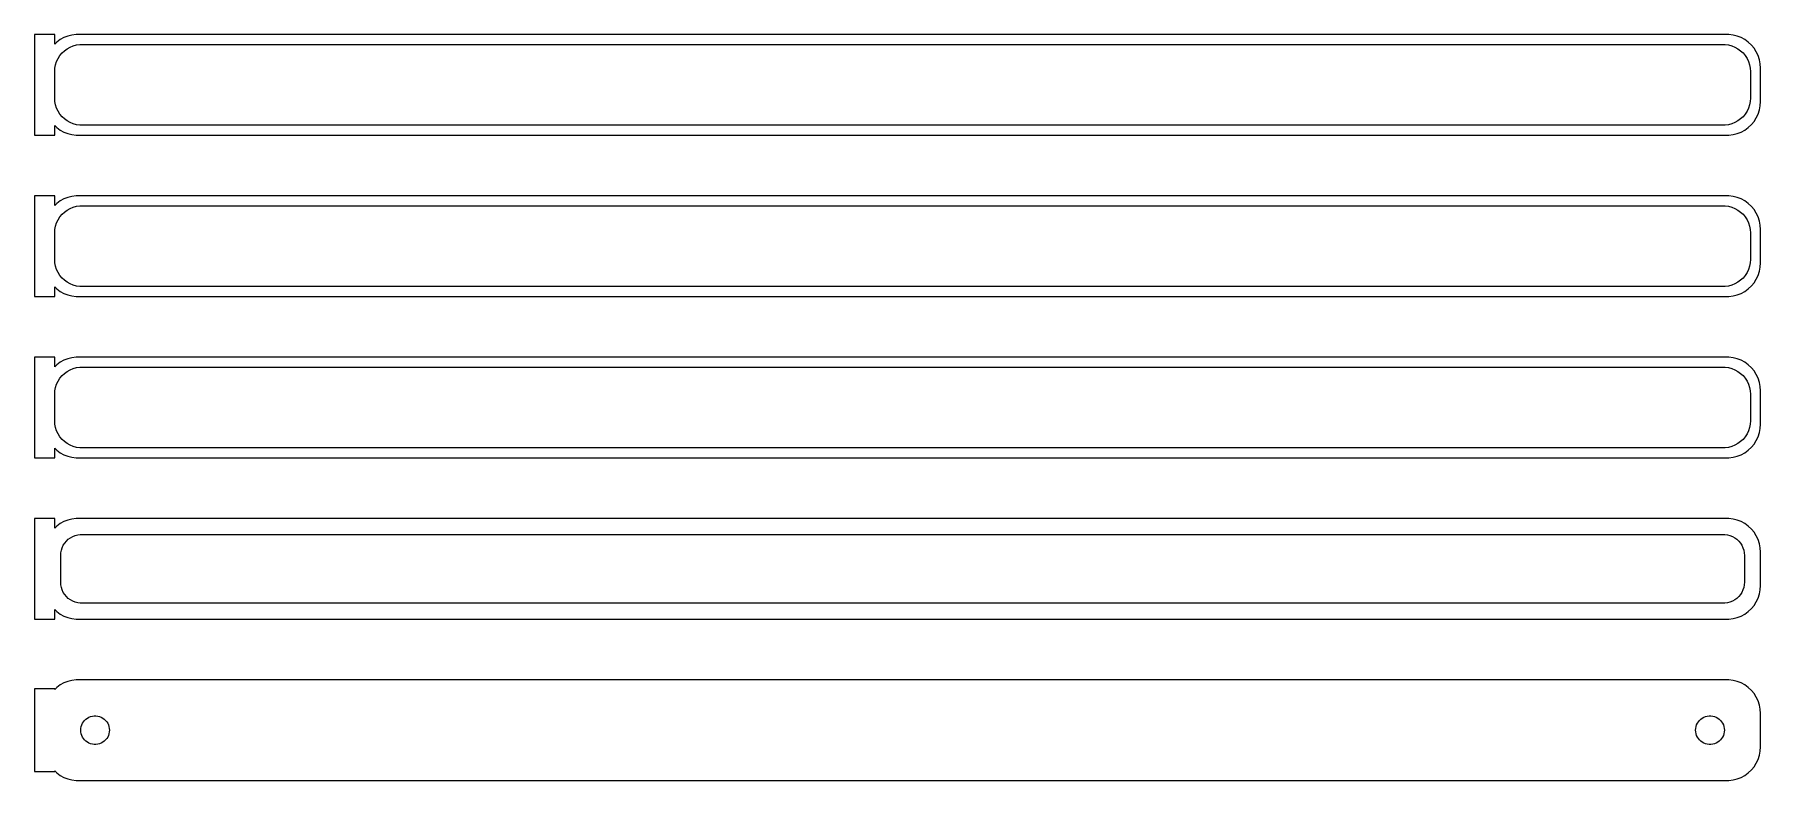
# Model space of a CAD drawing. Header units: metres. Extents: x -129 to 128, y 113 to 223.
import ezdxf

# ---------------------------------------------------------------- set-up
doc = ezdxf.new("R2010")
doc.units = ezdxf.units.M

msp = doc.modelspace()

# ---------------------------------------------------------------- linework, layer by layer
for p, q in [((-126, 223.49), (-129, 223.49)), ((-129, 223.49), (-129, 208.51)), ((-126, 222.059), (-126, 223.49)), ((-124.045, 223.255), (-124.629, 223.024)), ((-123.437, 223.411), (-124.045, 223.255)), ((-122.814, 223.49), (-123.437, 223.411)), ((122.814, 223.49), (-122.814, 223.49)), ((123.437, 223.411), (122.814, 223.49)), ((124.045, 223.255), (123.437, 223.411)), ((124.629, 223.024), (124.045, 223.255)), ((-125.687, 222.353), (-126, 222.059)), ((-125.179, 222.722), (-125.687, 222.353)), ((-125.236, 220.351), (-124.916, 220.738)), ((-124.629, 223.024), (-125.179, 222.722)), ((-124.916, 220.738), (-124.55, 221.082)), ((-124.55, 221.082), (-124.143, 221.377)), ((-124.143, 221.377), (-123.703, 221.619)), ((-123.703, 221.619), (-123.236, 221.804)), ((-123.236, 221.804), (-122.75, 221.929)), ((-122.75, 221.929), (-122.251, 221.992)), ((-122.251, 221.992), (122.251, 221.992)), ((122.251, 221.992), (122.75, 221.929)), ((122.75, 221.929), (123.236, 221.804)), ((123.236, 221.804), (123.703, 221.619)), ((123.703, 221.619), (124.143, 221.377)), ((124.143, 221.377), (124.55, 221.082)), ((124.55, 221.082), (124.916, 220.738)), ((125.179, 222.722), (124.629, 223.024)), ((124.916, 220.738), (125.236, 220.351)), ((125.687, 222.353), (125.179, 222.722)), ((126.145, 221.923), (125.687, 222.353)), ((126.545, 221.439), (126.145, 221.923)), ((126.882, 220.909), (126.545, 221.439)), ((127.149, 220.341), (126.882, 220.909)), ((-126, 218), (-125.968, 218.501)), ((-125.968, 218.501), (-125.874, 218.995)), ((-125.874, 218.995), (-125.719, 219.472)), ((-125.719, 219.472), (-125.505, 219.927)), ((-125.505, 219.927), (-125.236, 220.351)), ((125.236, 220.351), (125.505, 219.927)), ((125.505, 219.927), (125.719, 219.472)), ((125.719, 219.472), (125.874, 218.995)), ((125.874, 218.995), (125.968, 218.501)), ((125.968, 218.501), (126, 218)), ((127.343, 219.743), (127.149, 220.341)), ((127.461, 219.127), (127.343, 219.743)), ((127.5, 218.5), (127.461, 219.127)), ((127.5, 213.5), (127.5, 218.5)), ((-126, 214), (-126, 218)), ((126, 218), (126, 214)), ((-125.968, 213.499), (-126, 214)), ((-125.874, 213.005), (-125.968, 213.499)), ((-125.719, 212.528), (-125.874, 213.005)), ((125.874, 213.005), (125.719, 212.528)), ((125.968, 213.499), (125.874, 213.005)), ((126, 214), (125.968, 213.499)), ((127.461, 212.873), (127.5, 213.5)), ((-125.505, 212.073), (-125.719, 212.528)), ((-125.236, 211.649), (-125.505, 212.073)), ((-124.916, 211.262), (-125.236, 211.649)), ((-124.55, 210.918), (-124.916, 211.262)), ((-124.143, 210.623), (-124.55, 210.918)), ((-123.703, 210.381), (-124.143, 210.623)), ((-123.236, 210.196), (-123.703, 210.381)), ((123.703, 210.381), (123.236, 210.196)), ((124.143, 210.623), (123.703, 210.381)), ((124.55, 210.918), (124.143, 210.623)), ((124.916, 211.262), (124.55, 210.918)), ((125.236, 211.649), (124.916, 211.262)), ((125.505, 212.073), (125.236, 211.649)), ((125.719, 212.528), (125.505, 212.073)), ((126.145, 210.077), (126.545, 210.561)), ((126.545, 210.561), (126.882, 211.091)), ((126.882, 211.091), (127.149, 211.659)), ((127.149, 211.659), (127.343, 212.257)), ((127.343, 212.257), (127.461, 212.873)), ((-129, 208.51), (-126, 208.51)), ((-126, 209.941), (-125.687, 209.647)), ((-126, 208.51), (-126, 209.941)), ((-125.687, 209.647), (-125.179, 209.278)), ((-125.179, 209.278), (-124.629, 208.976)), ((-124.629, 208.976), (-124.045, 208.745)), ((-124.045, 208.745), (-123.437, 208.589)), ((-123.437, 208.589), (-122.814, 208.51)), ((-122.75, 210.071), (-123.236, 210.196)), ((-122.814, 208.51), (122.814, 208.51)), ((-122.251, 210.008), (-122.75, 210.071)), ((122.251, 210.008), (-122.251, 210.008)), ((122.75, 210.071), (122.251, 210.008)), ((123.236, 210.196), (122.75, 210.071)), ((122.814, 208.51), (123.437, 208.589)), ((123.437, 208.589), (124.045, 208.745)), ((124.045, 208.745), (124.629, 208.976)), ((124.629, 208.976), (125.179, 209.278)), ((125.179, 209.278), (125.687, 209.647)), ((125.687, 209.647), (126.145, 210.077)), ((-126, 199.49), (-129, 199.49)), ((-129, 199.49), (-129, 184.51)), ((-126, 198.059), (-126, 199.49)), ((-125.687, 198.353), (-126, 198.059)), ((-125.179, 198.722), (-125.687, 198.353)), ((-124.629, 199.024), (-125.179, 198.722)), ((-124.045, 199.255), (-124.629, 199.024)), ((-124.143, 197.377), (-123.703, 197.619)), ((-123.437, 199.411), (-124.045, 199.255)), ((-123.703, 197.619), (-123.236, 197.804)), ((-122.814, 199.49), (-123.437, 199.411)), ((-123.236, 197.804), (-122.75, 197.929)), ((122.814, 199.49), (-122.814, 199.49)), ((-122.75, 197.929), (-122.251, 197.992)), ((-122.251, 197.992), (122.251, 197.992)), ((122.251, 197.992), (122.75, 197.929)), ((122.75, 197.929), (123.236, 197.804)), ((123.437, 199.411), (122.814, 199.49)), ((123.236, 197.804), (123.703, 197.619)), ((124.045, 199.255), (123.437, 199.411)), ((123.703, 197.619), (124.143, 197.377)), ((124.629, 199.024), (124.045, 199.255)), ((125.179, 198.722), (124.629, 199.024)), ((125.687, 198.353), (125.179, 198.722)), ((126.145, 197.923), (125.687, 198.353)), ((126.545, 197.439), (126.145, 197.923)), ((-125.968, 194.501), (-125.874, 194.995)), ((-125.874, 194.995), (-125.719, 195.472)), ((-125.719, 195.472), (-125.505, 195.927)), ((-125.505, 195.927), (-125.236, 196.351)), ((-125.236, 196.351), (-124.916, 196.738)), ((-124.916, 196.738), (-124.55, 197.082)), ((-124.55, 197.082), (-124.143, 197.377)), ((124.143, 197.377), (124.55, 197.082)), ((124.55, 197.082), (124.916, 196.738)), ((124.916, 196.738), (125.236, 196.351)), ((125.236, 196.351), (125.505, 195.927)), ((125.505, 195.927), (125.719, 195.472)), ((125.719, 195.472), (125.874, 194.995)), ((125.874, 194.995), (125.968, 194.501)), ((126.882, 196.909), (126.545, 197.439)), ((127.149, 196.341), (126.882, 196.909)), ((127.343, 195.743), (127.149, 196.341)), ((127.461, 195.127), (127.343, 195.743)), ((127.5, 194.5), (127.461, 195.127)), ((-126, 194), (-125.968, 194.501)), ((-126, 190), (-126, 194)), ((125.968, 194.501), (126, 194)), ((126, 194), (126, 190)), ((127.5, 189.5), (127.5, 194.5)), ((-125.968, 189.499), (-126, 190)), ((126, 190), (125.968, 189.499)), ((-125.874, 189.005), (-125.968, 189.499)), ((-125.719, 188.528), (-125.874, 189.005)), ((-125.505, 188.073), (-125.719, 188.528)), ((-125.236, 187.649), (-125.505, 188.073)), ((-124.916, 187.262), (-125.236, 187.649)), ((-124.55, 186.918), (-124.916, 187.262)), ((124.916, 187.262), (124.55, 186.918)), ((125.236, 187.649), (124.916, 187.262)), ((125.505, 188.073), (125.236, 187.649)), ((125.719, 188.528), (125.505, 188.073)), ((125.874, 189.005), (125.719, 188.528)), ((125.968, 189.499), (125.874, 189.005)), ((126.882, 187.091), (127.149, 187.659)), ((127.149, 187.659), (127.343, 188.257)), ((127.343, 188.257), (127.461, 188.873)), ((127.461, 188.873), (127.5, 189.5)), ((-126, 185.941), (-125.687, 185.647)), ((-126, 184.51), (-126, 185.941)), ((-125.687, 185.647), (-125.179, 185.278)), ((-125.179, 185.278), (-124.629, 184.976)), ((-124.629, 184.976), (-124.045, 184.745)), ((-124.143, 186.623), (-124.55, 186.918)), ((-123.703, 186.381), (-124.143, 186.623)), ((-124.045, 184.745), (-123.437, 184.589)), ((-123.236, 186.196), (-123.703, 186.381)), ((-122.75, 186.071), (-123.236, 186.196)), ((-122.251, 186.008), (-122.75, 186.071)), ((122.251, 186.008), (-122.251, 186.008)), ((122.75, 186.071), (122.251, 186.008)), ((123.236, 186.196), (122.75, 186.071)), ((123.703, 186.381), (123.236, 186.196)), ((123.437, 184.589), (124.045, 184.745)), ((124.143, 186.623), (123.703, 186.381)), ((124.045, 184.745), (124.629, 184.976)), ((124.55, 186.918), (124.143, 186.623)), ((124.629, 184.976), (125.179, 185.278)), ((125.179, 185.278), (125.687, 185.647)), ((125.687, 185.647), (126.145, 186.077)), ((126.145, 186.077), (126.545, 186.561)), ((126.545, 186.561), (126.882, 187.091)), ((-129, 184.51), (-126, 184.51)), ((-123.437, 184.589), (-122.814, 184.51)), ((-122.814, 184.51), (122.814, 184.51)), ((122.814, 184.51), (123.437, 184.589)), ((-126, 175.49), (-129, 175.49)), ((-129, 175.49), (-129, 160.51)), ((-126, 174.059), (-126, 175.49)), ((-125.179, 174.722), (-125.687, 174.353)), ((-124.629, 175.024), (-125.179, 174.722)), ((-124.045, 175.255), (-124.629, 175.024)), ((-123.437, 175.411), (-124.045, 175.255)), ((-122.814, 175.49), (-123.437, 175.411)), ((122.814, 175.49), (-122.814, 175.49)), ((123.437, 175.411), (122.814, 175.49)), ((124.045, 175.255), (123.437, 175.411)), ((124.629, 175.024), (124.045, 175.255)), ((125.179, 174.722), (124.629, 175.024)), ((125.687, 174.353), (125.179, 174.722)), ((-125.687, 174.353), (-126, 174.059)), ((-125.719, 171.472), (-125.505, 171.927)), ((-125.505, 171.927), (-125.236, 172.351)), ((-125.236, 172.351), (-124.916, 172.738)), ((-124.916, 172.738), (-124.55, 173.082)), ((-124.55, 173.082), (-124.143, 173.377)), ((-124.143, 173.377), (-123.703, 173.619)), ((-123.703, 173.619), (-123.236, 173.804)), ((-123.236, 173.804), (-122.75, 173.929)), ((-122.75, 173.929), (-122.251, 173.992)), ((-122.251, 173.992), (122.251, 173.992)), ((122.251, 173.992), (122.75, 173.929)), ((122.75, 173.929), (123.236, 173.804)), ((123.236, 173.804), (123.703, 173.619)), ((123.703, 173.619), (124.143, 173.377)), ((124.143, 173.377), (124.55, 173.082)), ((124.55, 173.082), (124.916, 172.738)), ((124.916, 172.738), (125.236, 172.351)), ((125.236, 172.351), (125.505, 171.927)), ((125.505, 171.927), (125.719, 171.472)), ((126.145, 173.923), (125.687, 174.353)), ((126.545, 173.439), (126.145, 173.923)), ((126.882, 172.909), (126.545, 173.439)), ((127.149, 172.341), (126.882, 172.909)), ((127.343, 171.743), (127.149, 172.341)), ((-126, 170), (-125.968, 170.501)), ((-126, 166), (-126, 170)), ((-125.968, 170.501), (-125.874, 170.995)), ((-125.874, 170.995), (-125.719, 171.472)), ((125.719, 171.472), (125.874, 170.995)), ((125.874, 170.995), (125.968, 170.501)), ((125.968, 170.501), (126, 170)), ((126, 170), (126, 166)), ((127.461, 171.127), (127.343, 171.743)), ((127.5, 170.5), (127.461, 171.127)), ((127.5, 165.5), (127.5, 170.5)), ((-125.968, 165.499), (-126, 166)), ((-125.874, 165.005), (-125.968, 165.499)), ((-125.719, 164.528), (-125.874, 165.005)), ((-125.505, 164.073), (-125.719, 164.528)), ((125.719, 164.528), (125.505, 164.073)), ((125.874, 165.005), (125.719, 164.528)), ((125.968, 165.499), (125.874, 165.005)), ((126, 166), (125.968, 165.499)), ((127.149, 163.659), (127.343, 164.257)), ((127.343, 164.257), (127.461, 164.873)), ((127.461, 164.873), (127.5, 165.5)), ((-126, 161.941), (-125.687, 161.647)), ((-126, 160.51), (-126, 161.941)), ((-125.687, 161.647), (-125.179, 161.278)), ((-125.236, 163.649), (-125.505, 164.073)), ((-124.916, 163.262), (-125.236, 163.649)), ((-124.55, 162.918), (-124.916, 163.262)), ((-124.143, 162.623), (-124.55, 162.918)), ((-123.703, 162.381), (-124.143, 162.623)), ((-123.236, 162.196), (-123.703, 162.381)), ((-122.75, 162.071), (-123.236, 162.196)), ((-122.251, 162.008), (-122.75, 162.071)), ((122.251, 162.008), (-122.251, 162.008)), ((122.75, 162.071), (122.251, 162.008)), ((123.236, 162.196), (122.75, 162.071)), ((123.703, 162.381), (123.236, 162.196)), ((124.143, 162.623), (123.703, 162.381)), ((124.55, 162.918), (124.143, 162.623)), ((124.916, 163.262), (124.55, 162.918)), ((125.236, 163.649), (124.916, 163.262)), ((125.179, 161.278), (125.687, 161.647)), ((125.505, 164.073), (125.236, 163.649)), ((125.687, 161.647), (126.145, 162.077)), ((126.145, 162.077), (126.545, 162.561)), ((126.545, 162.561), (126.882, 163.091)), ((126.882, 163.091), (127.149, 163.659)), ((-129, 160.51), (-126, 160.51)), ((-125.179, 161.278), (-124.629, 160.976)), ((-124.629, 160.976), (-124.045, 160.745)), ((-124.045, 160.745), (-123.437, 160.589)), ((-123.437, 160.589), (-122.814, 160.51)), ((-122.814, 160.51), (122.814, 160.51)), ((122.814, 160.51), (123.437, 160.589)), ((123.437, 160.589), (124.045, 160.745)), ((124.045, 160.745), (124.629, 160.976)), ((124.629, 160.976), (125.179, 161.278)), ((-126, 151.479), (-129, 151.479)), ((-129, 151.479), (-129, 136.521)), ((-126, 150.059), (-126, 151.479)), ((-123.437, 151.411), (-124.045, 151.255)), ((-122.814, 151.49), (-123.437, 151.411)), ((122.814, 151.49), (-122.814, 151.49)), ((123.437, 151.411), (122.814, 151.49)), ((124.045, 151.255), (123.437, 151.411)), ((-125.687, 150.353), (-126, 150.059)), ((-125.179, 150.722), (-125.687, 150.353)), ((-124.629, 151.024), (-125.179, 150.722)), ((-124.045, 151.255), (-124.629, 151.024)), ((-123.668, 148.628), (-123.325, 148.817)), ((-123.325, 148.817), (-122.962, 148.961)), ((-122.962, 148.961), (-122.583, 149.058)), ((-122.583, 149.058), (-122.195, 149.107)), ((-122.195, 149.107), (122.195, 149.107)), ((122.195, 149.107), (122.583, 149.058)), ((122.583, 149.058), (122.962, 148.961)), ((122.962, 148.961), (123.325, 148.817)), ((123.325, 148.817), (123.668, 148.628)), ((124.629, 151.024), (124.045, 151.255)), ((125.179, 150.722), (124.629, 151.024)), ((125.687, 150.353), (125.179, 150.722)), ((126.145, 149.923), (125.687, 150.353)), ((126.545, 149.439), (126.145, 149.923)), ((126.882, 148.909), (126.545, 149.439)), ((127.149, 148.341), (126.882, 148.909)), ((-125.113, 146), (-125.088, 146.39)), ((-125.088, 146.39), (-125.015, 146.774)), ((-125.015, 146.774), (-124.894, 147.146)), ((-124.894, 147.146), (-124.728, 147.5)), ((-124.728, 147.5), (-124.518, 147.83)), ((-124.518, 147.83), (-124.269, 148.131)), ((-124.269, 148.131), (-123.984, 148.399)), ((-123.984, 148.399), (-123.668, 148.628)), ((123.668, 148.628), (123.984, 148.399)), ((123.984, 148.399), (124.269, 148.131)), ((124.269, 148.131), (124.518, 147.83)), ((124.518, 147.83), (124.728, 147.5)), ((124.728, 147.5), (124.894, 147.146)), ((124.894, 147.146), (125.015, 146.774)), ((125.015, 146.774), (125.088, 146.39)), ((125.088, 146.39), (125.113, 146)), ((127.343, 147.743), (127.149, 148.341)), ((127.461, 147.127), (127.343, 147.743)), ((127.5, 146.5), (127.461, 147.127)), ((127.5, 141.5), (127.5, 146.5)), ((-125.113, 142), (-125.113, 146)), ((125.113, 146), (125.113, 142)), ((-125.088, 141.61), (-125.113, 142)), ((-125.015, 141.226), (-125.088, 141.61)), ((-124.894, 140.854), (-125.015, 141.226)), ((125.015, 141.226), (124.894, 140.854)), ((125.088, 141.61), (125.015, 141.226)), ((125.113, 142), (125.088, 141.61)), ((127.461, 140.873), (127.5, 141.5)), ((-124.728, 140.5), (-124.894, 140.854)), ((-124.518, 140.17), (-124.728, 140.5)), ((-124.269, 139.869), (-124.518, 140.17)), ((-123.984, 139.601), (-124.269, 139.869)), ((-123.668, 139.372), (-123.984, 139.601)), ((-123.325, 139.183), (-123.668, 139.372)), ((-122.962, 139.039), (-123.325, 139.183)), ((-122.583, 138.942), (-122.962, 139.039)), ((-122.195, 138.893), (-122.583, 138.942)), ((122.195, 138.893), (-122.195, 138.893)), ((122.583, 138.942), (122.195, 138.893)), ((122.962, 139.039), (122.583, 138.942)), ((123.325, 139.183), (122.962, 139.039)), ((123.668, 139.372), (123.325, 139.183)), ((123.984, 139.601), (123.668, 139.372)), ((124.269, 139.869), (123.984, 139.601)), ((124.518, 140.17), (124.269, 139.869)), ((124.728, 140.5), (124.518, 140.17)), ((124.894, 140.854), (124.728, 140.5)), ((126.145, 138.077), (126.545, 138.561)), ((126.545, 138.561), (126.882, 139.091)), ((126.882, 139.091), (127.149, 139.659)), ((127.149, 139.659), (127.343, 140.257)), ((127.343, 140.257), (127.461, 140.873)), ((-129, 136.521), (-126, 136.521)), ((-126, 136.521), (-126, 137.941)), ((-126, 137.941), (-125.687, 137.647)), ((-125.687, 137.647), (-125.179, 137.278)), ((-125.179, 137.278), (-124.629, 136.976)), ((-124.629, 136.976), (-124.045, 136.745)), ((-124.045, 136.745), (-123.437, 136.589)), ((-123.437, 136.589), (-122.814, 136.51)), ((-122.814, 136.51), (122.814, 136.51)), ((122.814, 136.51), (123.437, 136.589)), ((123.437, 136.589), (124.045, 136.745)), ((124.045, 136.745), (124.629, 136.976)), ((124.629, 136.976), (125.179, 137.278)), ((125.179, 137.278), (125.687, 137.647)), ((125.687, 137.647), (126.145, 138.077)), ((-126, 126.153), (-129, 126.153)), ((-129, 126.153), (-129, 113.847)), ((-125.687, 126.353), (-126, 126.059)), ((-126, 126.059), (-126, 126.153)), ((-125.179, 126.722), (-125.687, 126.353)), ((-124.629, 127.024), (-125.179, 126.722)), ((-124.045, 127.255), (-124.629, 127.024)), ((-123.437, 127.411), (-124.045, 127.255)), ((-122.814, 127.49), (-123.437, 127.411)), ((122.814, 127.49), (-122.814, 127.49)), ((123.437, 127.411), (122.814, 127.49)), ((124.045, 127.255), (123.437, 127.411)), ((124.629, 127.024), (124.045, 127.255)), ((125.179, 126.722), (124.629, 127.024)), ((125.687, 126.353), (125.179, 126.722)), ((126.145, 125.923), (125.687, 126.353)), ((126.545, 125.439), (126.145, 125.923)), ((126.882, 124.909), (126.545, 125.439)), ((127.149, 124.341), (126.882, 124.909)), ((127.343, 123.743), (127.149, 124.341)), ((127.461, 123.127), (127.343, 123.743)), ((127.5, 122.5), (127.461, 123.127)), ((-122.068, 120.531), (-121.985, 120.786)), ((-121.985, 120.786), (-121.871, 121.029)), ((-121.871, 121.029), (-121.727, 121.255)), ((-121.727, 121.255), (-121.557, 121.462)), ((-121.557, 121.462), (-121.361, 121.645)), ((-121.361, 121.645), (-121.144, 121.803)), ((-121.144, 121.803), (-120.909, 121.932)), ((-120.909, 121.932), (-120.66, 122.031)), ((-120.66, 122.031), (-120.4, 122.097)), ((-120.4, 122.097), (-120.134, 122.131)), ((-120.134, 122.131), (-119.866, 122.131)), ((-119.866, 122.131), (-119.6, 122.097)), ((-119.6, 122.097), (-119.34, 122.031)), ((-119.34, 122.031), (-119.091, 121.932)), ((-119.091, 121.932), (-118.856, 121.803)), ((-118.856, 121.803), (-118.639, 121.645)), ((-118.639, 121.645), (-118.443, 121.462)), ((-118.443, 121.462), (-118.273, 121.255)), ((-118.273, 121.255), (-118.129, 121.029)), ((-118.129, 121.029), (-118.015, 120.786)), ((-118.015, 120.786), (-117.932, 120.531)), ((117.932, 120.531), (118.015, 120.786)), ((118.015, 120.786), (118.129, 121.029)), ((118.129, 121.029), (118.273, 121.255)), ((118.273, 121.255), (118.443, 121.462)), ((118.443, 121.462), (118.639, 121.645)), ((118.639, 121.645), (118.856, 121.803)), ((118.856, 121.803), (119.091, 121.932)), ((119.091, 121.932), (119.34, 122.031)), ((119.34, 122.031), (119.6, 122.097)), ((119.6, 122.097), (119.866, 122.131)), ((119.866, 122.131), (120.134, 122.131)), ((120.134, 122.131), (120.4, 122.097)), ((120.4, 122.097), (120.66, 122.031)), ((120.66, 122.031), (120.909, 121.932)), ((120.909, 121.932), (121.144, 121.803)), ((121.144, 121.803), (121.361, 121.645)), ((121.361, 121.645), (121.557, 121.462)), ((121.557, 121.462), (121.727, 121.255)), ((121.727, 121.255), (121.871, 121.029)), ((121.871, 121.029), (121.985, 120.786)), ((121.985, 120.786), (122.068, 120.531)), ((127.5, 117.5), (127.5, 122.5)), ((-122.135, 120), (-122.118, 120.268)), ((-122.118, 119.732), (-122.135, 120)), ((-122.118, 120.268), (-122.068, 120.531)), ((-122.068, 119.469), (-122.118, 119.732)), ((-121.985, 119.214), (-122.068, 119.469)), ((-121.871, 118.971), (-121.985, 119.214)), ((-121.727, 118.745), (-121.871, 118.971)), ((-121.557, 118.538), (-121.727, 118.745)), ((-121.361, 118.355), (-121.557, 118.538)), ((-121.144, 118.197), (-121.361, 118.355)), ((-120.909, 118.068), (-121.144, 118.197)), ((-120.66, 117.969), (-120.909, 118.068)), ((-119.091, 118.068), (-119.34, 117.969)), ((-118.856, 118.197), (-119.091, 118.068)), ((-118.639, 118.355), (-118.856, 118.197)), ((-118.443, 118.538), (-118.639, 118.355)), ((-118.273, 118.745), (-118.443, 118.538)), ((-118.129, 118.971), (-118.273, 118.745)), ((-118.015, 119.214), (-118.129, 118.971)), ((-117.932, 119.469), (-118.015, 119.214)), ((-117.932, 120.531), (-117.882, 120.268)), ((-117.882, 119.732), (-117.932, 119.469)), ((-117.882, 120.268), (-117.865, 120)), ((-117.865, 120), (-117.882, 119.732)), ((117.865, 120), (117.882, 120.268)), ((117.882, 119.732), (117.865, 120)), ((117.882, 120.268), (117.932, 120.531)), ((117.932, 119.469), (117.882, 119.732)), ((118.015, 119.214), (117.932, 119.469)), ((118.129, 118.971), (118.015, 119.214)), ((118.273, 118.745), (118.129, 118.971)), ((118.443, 118.538), (118.273, 118.745)), ((118.639, 118.355), (118.443, 118.538)), ((118.856, 118.197), (118.639, 118.355)), ((119.091, 118.068), (118.856, 118.197)), ((119.34, 117.969), (119.091, 118.068)), ((120.909, 118.068), (120.66, 117.969)), ((121.144, 118.197), (120.909, 118.068)), ((121.361, 118.355), (121.144, 118.197)), ((121.557, 118.538), (121.361, 118.355)), ((121.727, 118.745), (121.557, 118.538)), ((121.871, 118.971), (121.727, 118.745)), ((121.985, 119.214), (121.871, 118.971)), ((122.068, 119.469), (121.985, 119.214)), ((122.068, 120.531), (122.118, 120.268)), ((122.118, 119.732), (122.068, 119.469)), ((122.118, 120.268), (122.135, 120)), ((122.135, 120), (122.118, 119.732)), ((-120.4, 117.903), (-120.66, 117.969)), ((-120.134, 117.869), (-120.4, 117.903)), ((-119.866, 117.869), (-120.134, 117.869)), ((-119.6, 117.903), (-119.866, 117.869)), ((-119.34, 117.969), (-119.6, 117.903)), ((119.6, 117.903), (119.34, 117.969)), ((119.866, 117.869), (119.6, 117.903)), ((120.134, 117.869), (119.866, 117.869)), ((120.4, 117.903), (120.134, 117.869)), ((120.66, 117.969), (120.4, 117.903)), ((126.882, 115.091), (127.149, 115.659)), ((127.149, 115.659), (127.343, 116.257)), ((127.343, 116.257), (127.461, 116.873)), ((127.461, 116.873), (127.5, 117.5)), ((-129, 113.847), (-126, 113.847)), ((-126, 113.847), (-126, 113.941)), ((-126, 113.941), (-125.687, 113.647)), ((-125.687, 113.647), (-125.179, 113.278)), ((-125.179, 113.278), (-124.629, 112.976)), ((-124.629, 112.976), (-124.045, 112.745)), ((124.045, 112.745), (124.629, 112.976)), ((124.629, 112.976), (125.179, 113.278)), ((125.179, 113.278), (125.687, 113.647)), ((125.687, 113.647), (126.145, 114.077)), ((126.145, 114.077), (126.545, 114.561)), ((126.545, 114.561), (126.882, 115.091)), ((-124.045, 112.745), (-123.437, 112.589)), ((-123.437, 112.589), (-122.814, 112.51)), ((-122.814, 112.51), (122.814, 112.51)), ((122.814, 112.51), (123.437, 112.589)), ((123.437, 112.589), (124.045, 112.745))]:
    msp.add_line(p, q)

doc.saveas('drawing.dxf')
